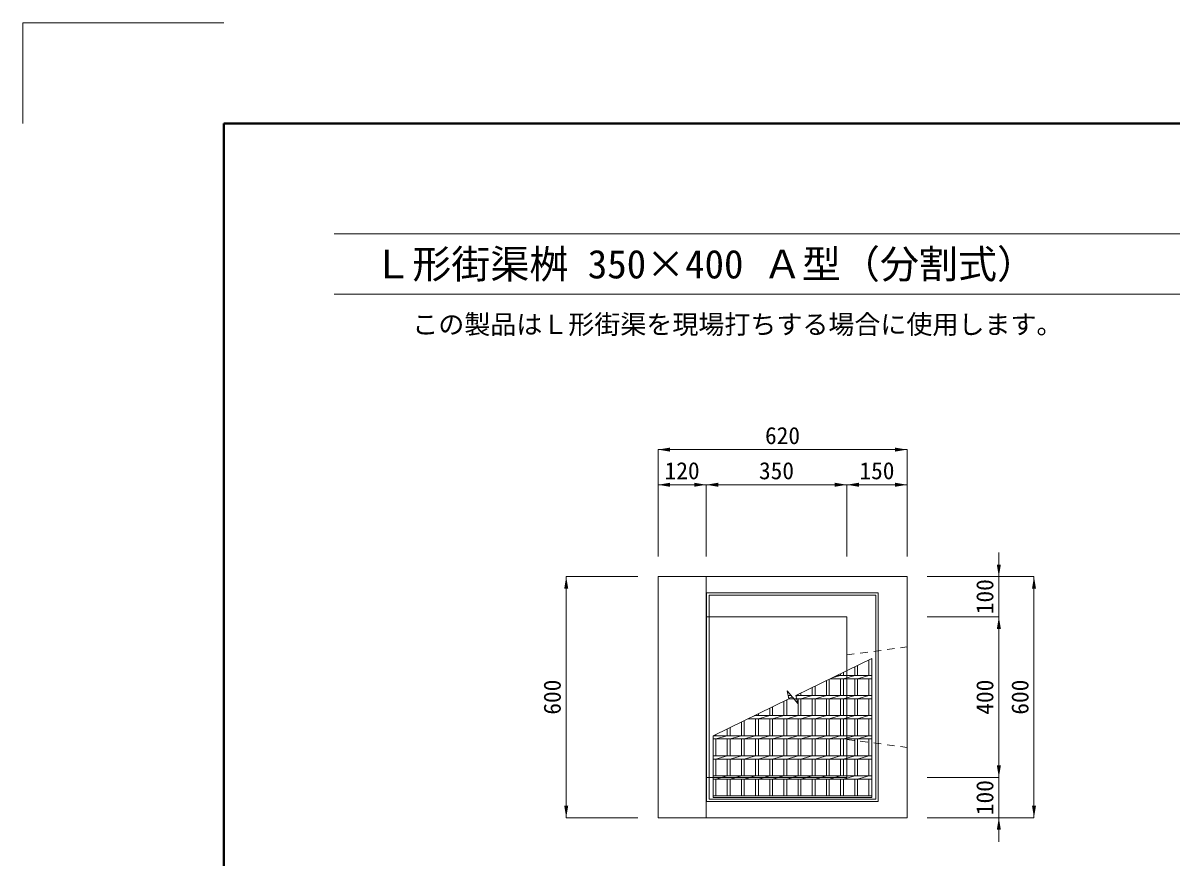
# Model space of a CAD drawing. Units: millimetres at full size, sheet at 1:25. Extents: x 0 to 5250, y 0 to 7425.
# Drawn here: x 0 to 2858, y 5350 to 7425 of the extents above; entities that cross this region are included whole.
import ezdxf
from ezdxf.enums import TextEntityAlignment as Align

# ---------------------------------------------------------------- set-up
doc = ezdxf.new("R2010")
doc.units = ezdxf.units.MM
doc.header["$LTSCALE"] = 25
doc.linetypes.add('USER1', pattern=[1.35, 0.75, -0.6])
for name, color, linetype, lineweight in [('Defpoints_2', 7, 'Continuous', 13), ('グレーチング', 7, 'Continuous', 5), ('受枠', 3, 'Continuous', 9), ('図枠', 7, 'Continuous', 5), ('寸法線', 7, 'Continuous', 13), ('本体', 2, 'Continuous', 13)]:
    doc.layers.add(name, color=color, linetype=linetype, lineweight=lineweight)
doc.styles.add('ＭＳ ゴシック', font='')
doc.styles.get('ＭＳ ゴシック').set_extended_font_data('MS Gothic')

# ---------------------------------------------------------------- blocks, each defined once
blk = doc.blocks.new('filled_arrow')
at = {"color": 0, "linetype": 'Continuous', "lineweight": -2}
blk.add_solid([(7.5, 1.25), (0, 0), (7.5, -1.25)], dxfattribs=at)

msp = doc.modelspace()

# ---------------------------------------------------------------- linework, layer by layer
at = {"layer": 'Defpoints_2'}
for p, q in [((0, 7425), (0, 7175)), ((500, 7425), (0, 7425))]:
    msp.add_line(p, q, dxfattribs=at)
at = {"layer": 'グレーチング'}
for p, q in [((1924.53, 5751.77), (2113.04, 5843.39)), ((2106.04, 5801.39), (2106.04, 5839.99)), ((2113.04, 5497.39), (2113.04, 5843.39)), ((2035.49, 5801.39), (2035.49, 5805.7)), ((2042.49, 5801.39), (2042.49, 5809.1)), ((2070.76, 5801.39), (2070.76, 5822.85)), ((2077.76, 5801.39), (2077.76, 5826.25)), ((1971.95, 5751.39), (1971.95, 5774.81)), ((2000.22, 5751.39), (2000.22, 5788.56)), ((2007.22, 5751.39), (2007.22, 5791.96)), ((2010.17, 5793.39), (2113.04, 5793.39)), ((2014.29, 5795.39), (2035.49, 5801.39)), ((2026.63, 5801.39), (2113.04, 5801.39)), ((2035.49, 5751.39), (2035.49, 5793.39)), ((2042.49, 5793.39), (2070.76, 5801.39)), ((2042.49, 5751.39), (2042.49, 5793.39)), ((2070.76, 5751.39), (2070.76, 5793.39)), ((2077.76, 5793.39), (2106.04, 5801.39)), ((2077.76, 5751.39), (2077.76, 5793.39)), ((2106.04, 5751.39), (2106.04, 5793.39)), ((1928.78, 5731.59), (1902.3, 5763.2)), ((1902.3, 5763.2), (1906.54, 5743.02)), ((1904.78, 5751.39), (1912.18, 5751.39)), ((1906.18, 5744.75), (1915.54, 5747.39)), ((1924.53, 5751.77), (1928.78, 5731.59)), ((1924.61, 5751.39), (2113.04, 5751.39)), ((1924.89, 5750.04), (1929.67, 5751.39)), ((1929.67, 5751.39), (1929.67, 5754.26)), ((1936.67, 5751.39), (1936.67, 5757.67)), ((1936.67, 5743.39), (1964.95, 5751.39)), ((1964.95, 5751.39), (1964.95, 5771.41)), ((1971.95, 5743.39), (2000.22, 5751.39)), ((2007.22, 5743.39), (2035.49, 5751.39)), ((2042.49, 5743.39), (2070.76, 5751.39)), ((2077.76, 5743.39), (2106.04, 5751.39)), ((1718.04, 5651.39), (1906.54, 5743.02)), ((1859.13, 5701.39), (1859.13, 5719.97)), ((1866.13, 5701.39), (1866.13, 5723.38)), ((1894.4, 5701.39), (1894.4, 5737.12)), ((1901.4, 5701.39), (1901.4, 5740.52)), ((1906.46, 5743.39), (2113.04, 5743.39)), ((1929.67, 5701.39), (1929.67, 5743.39)), ((1936.67, 5701.39), (1936.67, 5743.39)), ((1964.95, 5701.39), (1964.95, 5743.39)), ((1971.95, 5701.39), (1971.95, 5743.39)), ((2000.22, 5701.39), (2000.22, 5743.39)), ((2007.22, 5701.39), (2007.22, 5743.39)), ((2035.49, 5701.39), (2035.49, 5743.39)), ((2042.49, 5701.39), (2042.49, 5743.39)), ((2070.76, 5701.39), (2070.76, 5743.39)), ((2077.76, 5701.39), (2077.76, 5743.39)), ((2106.04, 5701.39), (2106.04, 5743.39)), ((1795.58, 5651.39), (1795.58, 5689.09)), ((1804.44, 5693.39), (2113.04, 5693.39)), ((1816.79, 5699.39), (1823.85, 5701.39)), ((1820.9, 5701.39), (2113.04, 5701.39)), ((1823.85, 5701.39), (1823.85, 5702.83)), ((1823.85, 5651.39), (1823.85, 5693.39)), ((1830.85, 5701.39), (1830.85, 5706.23)), ((1830.85, 5693.39), (1859.13, 5701.39)), ((1830.85, 5651.39), (1830.85, 5693.39)), ((1859.13, 5651.39), (1859.13, 5693.39)), ((1866.13, 5693.39), (1894.4, 5701.39)), ((1866.13, 5651.39), (1866.13, 5693.39)), ((1894.4, 5651.39), (1894.4, 5693.39)), ((1901.4, 5693.39), (1929.67, 5701.39)), ((1901.4, 5651.39), (1901.4, 5693.39)), ((1929.67, 5651.39), (1929.67, 5693.39)), ((1936.67, 5693.39), (1964.95, 5701.39)), ((1936.67, 5651.39), (1936.67, 5693.39)), ((1964.95, 5651.39), (1964.95, 5693.39)), ((1971.95, 5693.39), (2000.22, 5701.39)), ((1971.95, 5651.39), (1971.95, 5693.39)), ((2000.22, 5651.39), (2000.22, 5693.39)), ((2007.22, 5693.39), (2035.49, 5701.39)), ((2007.22, 5651.39), (2007.22, 5693.39)), ((2035.49, 5651.39), (2035.49, 5693.39)), ((2042.49, 5693.39), (2070.76, 5701.39)), ((2042.49, 5651.39), (2042.49, 5693.39)), ((2070.76, 5651.39), (2070.76, 5693.39)), ((2077.76, 5693.39), (2106.04, 5701.39)), ((2077.76, 5651.39), (2077.76, 5693.39)), ((2106.04, 5651.39), (2106.04, 5693.39)), ((1753.31, 5651.39), (1753.31, 5668.54)), ((1760.31, 5651.39), (1760.31, 5671.94)), ((1788.58, 5651.39), (1788.58, 5685.68)), ((1718.04, 5497.39), (1718.04, 5651.39)), ((1718.04, 5651.39), (2113.04, 5651.39)), ((1718.04, 5643.39), (2113.04, 5643.39)), ((1725.04, 5651.39), (1725.04, 5654.8)), ((1725.04, 5643.39), (1753.31, 5651.39)), ((1725.04, 5601.39), (1725.04, 5643.39)), ((1753.31, 5601.39), (1753.31, 5643.39)), ((1760.31, 5643.39), (1788.58, 5651.39)), ((1760.31, 5601.39), (1760.31, 5643.39)), ((1788.58, 5601.39), (1788.58, 5643.39)), ((1795.58, 5643.39), (1823.85, 5651.39)), ((1795.58, 5601.39), (1795.58, 5643.39)), ((1823.85, 5601.39), (1823.85, 5643.39)), ((1830.85, 5643.39), (1859.13, 5651.39)), ((1830.85, 5601.39), (1830.85, 5643.39)), ((1859.13, 5601.39), (1859.13, 5643.39)), ((1866.13, 5643.39), (1894.4, 5651.39)), ((1866.13, 5601.39), (1866.13, 5643.39)), ((1894.4, 5601.39), (1894.4, 5643.39)), ((1901.4, 5643.39), (1929.67, 5651.39)), ((1901.4, 5601.39), (1901.4, 5643.39)), ((1929.67, 5601.39), (1929.67, 5643.39)), ((1936.67, 5643.39), (1964.95, 5651.39)), ((1936.67, 5601.39), (1936.67, 5643.39)), ((1964.95, 5601.39), (1964.95, 5643.39)), ((1971.95, 5643.39), (2000.22, 5651.39)), ((1971.95, 5601.39), (1971.95, 5643.39)), ((2000.22, 5601.39), (2000.22, 5643.39)), ((2007.22, 5643.39), (2035.49, 5651.39)), ((2007.22, 5601.39), (2007.22, 5643.39)), ((2035.49, 5601.39), (2035.49, 5643.39)), ((2042.49, 5643.39), (2070.76, 5651.39)), ((2042.49, 5601.39), (2042.49, 5643.39)), ((2070.76, 5601.39), (2070.76, 5643.39)), ((2077.76, 5643.39), (2106.04, 5651.39)), ((2077.76, 5601.39), (2077.76, 5643.39)), ((2106.04, 5601.39), (2106.04, 5643.39)), ((1718.04, 5601.39), (2113.04, 5601.39)), ((1718.04, 5593.39), (2113.04, 5593.39)), ((1725.04, 5593.39), (1753.31, 5601.39)), ((1725.04, 5551.39), (1725.04, 5593.39)), ((1753.31, 5551.39), (1753.31, 5593.39)), ((1760.31, 5593.39), (1788.58, 5601.39)), ((1760.31, 5551.39), (1760.31, 5593.39)), ((1788.58, 5551.39), (1788.58, 5593.39)), ((1795.58, 5593.39), (1823.85, 5601.39)), ((1795.58, 5551.39), (1795.58, 5593.39)), ((1823.85, 5551.39), (1823.85, 5593.39)), ((1830.85, 5593.39), (1859.13, 5601.39)), ((1830.85, 5551.39), (1830.85, 5593.39)), ((1859.13, 5551.39), (1859.13, 5593.39)), ((1866.13, 5593.39), (1894.4, 5601.39)), ((1866.13, 5551.39), (1866.13, 5593.39)), ((1894.4, 5551.39), (1894.4, 5593.39)), ((1901.4, 5593.39), (1929.67, 5601.39)), ((1901.4, 5551.39), (1901.4, 5593.39)), ((1929.67, 5551.39), (1929.67, 5593.39)), ((1936.67, 5593.39), (1964.95, 5601.39)), ((1936.67, 5551.39), (1936.67, 5593.39)), ((1964.95, 5551.39), (1964.95, 5593.39)), ((1971.95, 5593.39), (2000.22, 5601.39)), ((1971.95, 5551.39), (1971.95, 5593.39)), ((2000.22, 5551.39), (2000.22, 5593.39)), ((2007.22, 5593.39), (2035.49, 5601.39)), ((2007.22, 5551.39), (2007.22, 5593.39)), ((2035.49, 5551.39), (2035.49, 5593.39)), ((2042.49, 5593.39), (2070.76, 5601.39)), ((2042.49, 5551.39), (2042.49, 5593.39)), ((2070.76, 5551.39), (2070.76, 5593.39)), ((2077.76, 5593.39), (2106.04, 5601.39)), ((2077.76, 5551.39), (2077.76, 5593.39)), ((2106.04, 5551.39), (2106.04, 5593.39)), ((1718.04, 5551.39), (2113.04, 5551.39)), ((1725.04, 5543.39), (1753.31, 5551.39)), ((1760.31, 5543.39), (1788.58, 5551.39)), ((1795.58, 5543.39), (1823.85, 5551.39)), ((1830.85, 5543.39), (1859.13, 5551.39)), ((1866.13, 5543.39), (1894.4, 5551.39)), ((1901.4, 5543.39), (1929.67, 5551.39)), ((1936.67, 5543.39), (1964.95, 5551.39)), ((1971.95, 5543.39), (2000.22, 5551.39)), ((2007.22, 5543.39), (2035.49, 5551.39)), ((2042.49, 5543.39), (2070.76, 5551.39)), ((2077.76, 5543.39), (2106.04, 5551.39)), ((1718.04, 5543.39), (2113.04, 5543.39)), ((1725.04, 5501.89), (1725.04, 5543.39)), ((1753.31, 5501.89), (1753.31, 5543.39)), ((1760.31, 5501.89), (1760.31, 5543.39)), ((1788.58, 5501.89), (1788.58, 5543.39)), ((1795.58, 5501.89), (1795.58, 5543.39)), ((1823.85, 5501.89), (1823.85, 5543.39)), ((1830.85, 5501.89), (1830.85, 5543.39)), ((1859.13, 5501.89), (1859.13, 5543.39)), ((1866.13, 5501.89), (1866.13, 5543.39)), ((1894.4, 5501.89), (1894.4, 5543.39)), ((1901.4, 5501.89), (1901.4, 5543.39)), ((1929.67, 5501.89), (1929.67, 5543.39)), ((1936.67, 5501.89), (1936.67, 5543.39)), ((1964.95, 5501.89), (1964.95, 5543.39)), ((1971.95, 5501.89), (1971.95, 5543.39)), ((2000.22, 5501.89), (2000.22, 5543.39)), ((2007.22, 5501.89), (2007.22, 5543.39)), ((2035.49, 5501.89), (2035.49, 5543.39)), ((2042.49, 5501.89), (2042.49, 5543.39)), ((2070.76, 5501.89), (2070.76, 5543.39)), ((2077.76, 5501.89), (2077.76, 5543.39)), ((2106.04, 5501.89), (2106.04, 5543.39)), ((2113.04, 5501.89), (1718.04, 5501.89)), ((2113.04, 5497.39), (1718.04, 5497.39))]:
    msp.add_line(p, q, dxfattribs=at)
at = {"layer": '受枠'}
for p, q in [((2129.04, 6007.39), (1702.04, 6007.39)), ((1702.04, 5487.39), (1702.04, 6007.39)), ((2129.04, 5487.39), (2129.04, 6007.39)), ((2123.04, 6001.39), (1708.04, 6001.39)), ((1708.04, 5493.39), (1708.04, 6001.39)), ((2123.04, 5493.39), (2123.04, 6001.39)), ((2123.04, 5493.39), (1708.04, 5493.39)), ((2129.04, 5487.39), (1702.04, 5487.39))]:
    msp.add_line(p, q, dxfattribs=at)
at = {"layer": '図枠', "lineweight": 40}
for q in [(5000, 7175), (500, 250)]:
    msp.add_line((500, 7175), q, dxfattribs=at)
at = {"layer": '図枠', "lineweight": 13}
for p, q in [((775, 6900), (4725, 6900)), ((775, 6750), (4725, 6750))]:
    msp.add_line(p, q, dxfattribs=at)
at = {"layer": '寸法線'}
for p, q in [((1581.04, 6363.42), (2201.04, 6363.42)), ((1581.04, 6097.39), (1581.04, 6363.42)), ((2201.04, 6097.39), (2201.04, 6363.42)), ((1581.04, 6275.92), (1701.04, 6275.92)), ((1581.04, 6097.39), (1581.04, 6275.92)), ((1701.04, 6097.39), (1701.04, 6275.92)), ((1701.04, 6275.92), (2051.04, 6275.92)), ((1701.04, 6097.39), (1701.04, 6275.92)), ((2051.04, 6097.39), (2051.04, 6275.92)), ((2051.04, 6275.92), (2201.04, 6275.92)), ((2051.04, 6097.39), (2051.04, 6275.92)), ((2201.04, 6097.39), (2201.04, 6275.92)), ((2429.56, 5887.39), (2429.56, 6107.39)), ((1352.52, 6047.39), (1352.52, 5447.39)), ((1531.04, 6047.39), (1352.52, 6047.39)), ((2251.04, 6047.39), (2429.56, 6047.39)), ((2251.04, 6047.39), (2517.06, 6047.39)), ((2517.06, 6047.39), (2517.06, 5447.39)), ((2251.04, 5947.39), (2429.56, 5947.39)), ((2251.04, 5947.39), (2429.56, 5947.39)), ((2429.56, 5547.39), (2429.56, 5947.39)), ((2429.56, 5387.39), (2429.56, 5607.39)), ((2251.04, 5547.39), (2429.56, 5547.39)), ((2251.04, 5547.39), (2429.56, 5547.39)), ((1531.04, 5447.39), (1352.52, 5447.39)), ((2251.04, 5447.39), (2429.56, 5447.39)), ((2251.04, 5447.39), (2517.06, 5447.39))]:
    msp.add_line(p, q, dxfattribs=at)
at = {"layer": '本体'}
for p, q in [((1581.04, 5447.39), (1581.04, 6047.39)), ((2201.04, 6047.39), (1581.04, 6047.39)), ((1701.04, 5447.39), (1701.04, 6047.39)), ((2201.04, 5447.39), (2201.04, 6047.39)), ((1701.04, 5947.39), (2051.04, 5947.39)), ((2051.04, 5547.39), (2051.04, 5947.39)), ((1701.04, 5547.39), (2051.04, 5547.39)), ((2201.04, 5447.39), (1581.04, 5447.39))]:
    msp.add_line(p, q, dxfattribs=at)
at = {"layer": '本体', "linetype": 'USER1'}
for p, q in [((2051.04, 5852.39), (2201.04, 5872.39)), ((2051.04, 5642.39), (2201.04, 5622.39))]:
    msp.add_line(p, q, dxfattribs=at)

# ---------------------------------------------------------------- block references
at = {"layer": '寸法線', "xscale": 4, "yscale": 4}
for p in [(1581.04, 6363.42), (1581.04, 6275.92), (1701.04, 6275.92), (2051.04, 6275.92)]:
    msp.add_blockref('filled_arrow', p, dxfattribs=at)
for p, rotation in [((2201.04, 6363.42), 180), ((1701.04, 6275.92), 180), ((2051.04, 6275.92), 180), ((2201.04, 6275.92), 180), ((2429.56, 6047.39), 90), ((1352.52, 6047.39), 270), ((2517.06, 6047.39), 270), ((2429.56, 5947.39), 270), ((2429.56, 5947.39), 270), ((2429.56, 5547.39), 90), ((2429.56, 5547.39), 90), ((1352.52, 5447.39), 90), ((2517.06, 5447.39), 90), ((2429.56, 5447.39), 270)]:
    msp.add_blockref('filled_arrow', p, dxfattribs=dict(at, rotation=rotation))

# ---------------------------------------------------------------- texts
at = {"layer": '図枠', "style": 'ＭＳ ゴシック'}
for s, height, p in [('\u3000Ｌ形街渠桝 350×400 Ａ型（分割式）', 71.21, (775, 6825)), ('\u3000\u3000\u3000この製品はＬ形街渠を現場打ちする場合に使用します。', 47.47, (775, 6675))]:
    msp.add_text(s, height=height, dxfattribs=at).set_placement(p, align=Align.MIDDLE_LEFT)
at = {"layer": '寸法線', "style": 'ＭＳ ゴシック'}
for s, p in [('620', (1891.04, 6398.42)), ('120', (1641.04, 6310.92)), ('350', (1876.04, 6310.92)), ('150', (2126.04, 6310.92))]:
    msp.add_text(s, height=42.72, dxfattribs=at).set_placement(p, align=Align.MIDDLE_CENTER)
for s, p in [('100', (2394.56, 5997.39)), ('600', (1317.52, 5747.39)), ('400', (2394.56, 5747.39)), ('600', (2482.06, 5747.39)), ('100', (2394.56, 5497.39))]:
    msp.add_text(s, height=42.72, rotation=90, dxfattribs=at).set_placement(p, align=Align.MIDDLE_CENTER)

doc.saveas('drawing.dxf')
